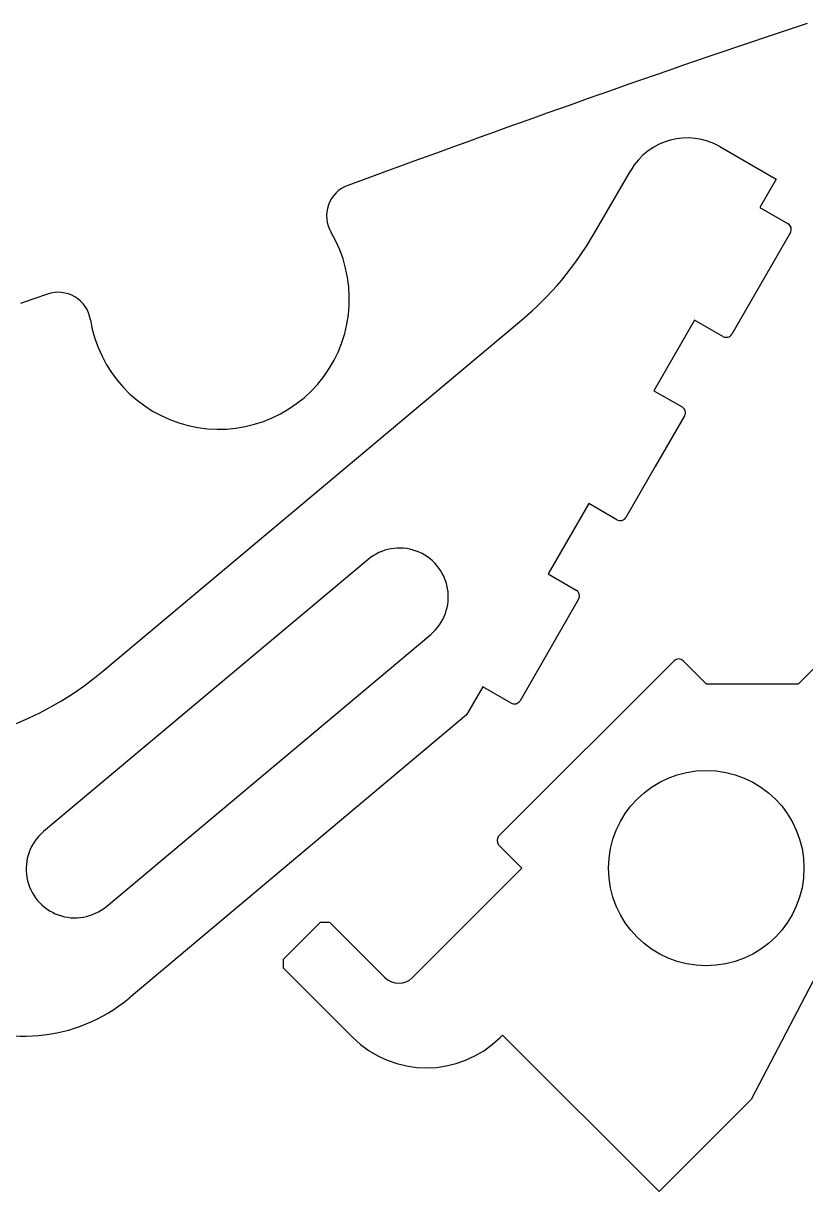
# Model space of a CAD drawing. Extents: x 14 to 1461, y -733 to -10.
# Drawn here: x 527.2 to 647.3, y -730.4 to -551 of the extents above; entities that cross this region are included whole.
import ezdxf

# ---------------------------------------------------------------- set-up
doc = ezdxf.new("R2010")
doc.units = 0

msp = doc.modelspace()

# ---------------------------------------------------------------- linework, layer by layer
at = {"layer": 'Cut', "color": 0}
for p, q in [((643.220223, -552.398248), (641.080057, -553.116001)), ((645.366503, -551.68213), (643.220223, -552.398248)), ((647.519035, -550.967708), (645.366503, -551.68213)), ((638.945869, -553.835327), (636.817522, -554.556163)), ((641.080057, -553.116001), (638.945869, -553.835327)), ((632.577801, -556.002119), (630.466153, -556.727116)), ((634.694878, -555.278448), (632.577801, -556.002119)), ((636.817522, -554.556163), (634.694878, -555.278448)), ((628.359798, -557.453374), (626.258599, -558.180833)), ((630.466153, -556.727116), (628.359798, -557.453374)), ((622.071119, -559.639105), (619.984565, -560.369794)), ((624.162418, -558.909431), (622.071119, -559.639105)), ((626.258599, -558.180833), (624.162418, -558.909431)), ((617.902618, -561.101435), (615.825142, -561.833967)), ((619.984565, -560.369794), (617.902618, -561.101435)), ((613.752, -562.567327), (611.683054, -563.301453)), ((615.825142, -561.833967), (613.752, -562.567327)), ((607.557205, -564.771757), (605.500028, -565.507811)), ((609.618168, -564.036284), (607.557205, -564.771757)), ((611.683054, -563.301453), (609.618168, -564.036284)), ((603.446499, -566.244383), (601.396482, -566.981412)), ((605.500028, -565.507811), (603.446499, -566.244383)), ((597.306435, -568.45659), (595.266132, -569.194615)), ((599.34984, -567.718834), (597.306435, -568.45659)), ((601.396482, -566.981412), (599.34984, -567.718834)), ((593.228792, -569.932849), (591.194279, -570.671229)), ((595.266132, -569.194615), (593.228792, -569.932849)), ((634.077498, -569.894317), (642.737323, -574.895021)), ((587.133185, -572.148179), (585.10633, -572.886626)), ((589.162455, -571.409693), (587.133185, -572.148179)), ((591.194279, -570.671229), (589.162455, -571.409693)), ((583.081754, -573.624971), (581.05932, -574.363152)), ((585.10633, -572.886626), (583.081754, -573.624971)), ((614.824355, -583.238285), (620.41697, -573.553437)), ((581.05932, -574.363152), (577.020329, -575.838775)), ((642.737323, -574.895021), (640.23697, -579.224933)), ((640.23697, -579.224933), (644.566883, -581.725285)), ((644.932795, -583.091338), (635.931528, -598.679021)), ((528.827696, -593.278028), (526.771286, -594.002479)), ((530.882491, -592.551667), (528.827696, -593.278028)), ((539.405399, -650.447709), (603.661396, -596.539554)), ((630.235562, -596.544582), (623.984682, -607.369362)), ((634.565474, -599.044934), (630.235562, -596.544582)), ((623.984682, -607.369362), (628.314594, -609.869714)), ((628.680507, -611.235767), (624.179873, -619.029609)), ((624.179873, -619.029609), (619.679239, -626.823451)), ((613.983274, -624.689011), (607.732394, -635.513791)), ((618.313186, -627.189363), (613.983274, -624.689011)), ((685.09586, -627.599914), (638.910394, -716.211702)), ((580.099522, -633.292512), (555.201406, -654.181014)), ((607.732394, -635.513791), (612.062306, -638.014144)), ((612.428218, -639.380196), (603.42695, -654.96788)), ((646.158224, -652.395443), (656.811645, -641.742021)), ((539.944137, -686.560954), (589.74037, -644.78395)), ((600.196375, -675.72992), (627.066379, -648.859916)), ((628.480589, -648.859916), (632.016116, -652.395443)), ((597.730985, -652.83344), (595.230633, -657.163352)), ((602.060898, -655.333792), (597.730985, -652.83344)), ((632.016116, -652.395443), (646.158224, -652.395443)), ((555.201406, -654.181014), (530.30329, -675.069515)), ((595.230633, -657.163352), (543.420307, -700.630098)), ((603.731902, -680.679658), (600.196375, -677.144131)), ((586.938149, -697.47341), (603.731902, -680.679658)), ((567.139199, -694.644989), (572.796042, -688.988146)), ((572.796042, -688.988146), (574.210253, -688.988146)), ((574.210253, -688.988146), (582.695517, -697.47341)), ((567.139199, -696.059199), (567.139199, -694.644989)), ((577.745779, -706.66578), (567.139199, -696.059199)), ((600.726704, -706.312227), (600.373151, -706.66578)), ((624.768286, -730.35381), (600.726704, -706.312227)), ((638.910394, -716.211702), (624.768286, -730.35381))]:
    msp.add_line(p, q, dxfattribs=at)
msp.add_circle((632.016116, -680.679658), 14.99997, dxfattribs=at)
for centre, radius, start, end in [((629.076794, -578.554141), 9.99998, 59.995275, 149.995275), ((578.736857, -580.534883), 4.99999, 110.078444, 210.663343), ((644.066812, -582.591267), 0.999998, 329.995275, 59.995275), ((557.232432, -593.284675), 19.99996, 189.161055, 30.663343), ((571.525235, -558.234762), 49.9999, 309.995281, 329.995271), ((532.551364, -597.264922), 4.99999, 9.161055, 109.498074), ((635.065545, -598.178951), 0.999998, 239.995275, 329.995327), ((627.814524, -610.735697), 0.999998, 329.995315, 59.995275), ((618.813256, -626.323381), 0.999998, 239.995275, 329.995246), ((584.919947, -639.03823), 7.499985, 309.995275, 129.995287), ((611.562235, -638.880126), 0.999998, 329.995275, 59.995275), ((627.773484, -649.567022), 0.999998, 45, 135), ((507.269241, -612.142913), 49.9999, 239.995275, 309.995275), ((602.560968, -654.46781), 0.999998, 239.995275, 329.995275), ((535.123712, -680.815235), 7.499985, 129.995268, 309.995281), ((600.90348, -676.437025), 0.999998, 135, 225), ((584.816833, -695.352094), 2.999994, 225, 315), ((527.352228, -681.4777), 24.99995, 239.995275, 309.995275), ((589.059465, -695.352094), 15.999968, 225, 315)]:
    msp.add_arc(centre, radius, start, end, dxfattribs=at)

doc.saveas('drawing.dxf')
